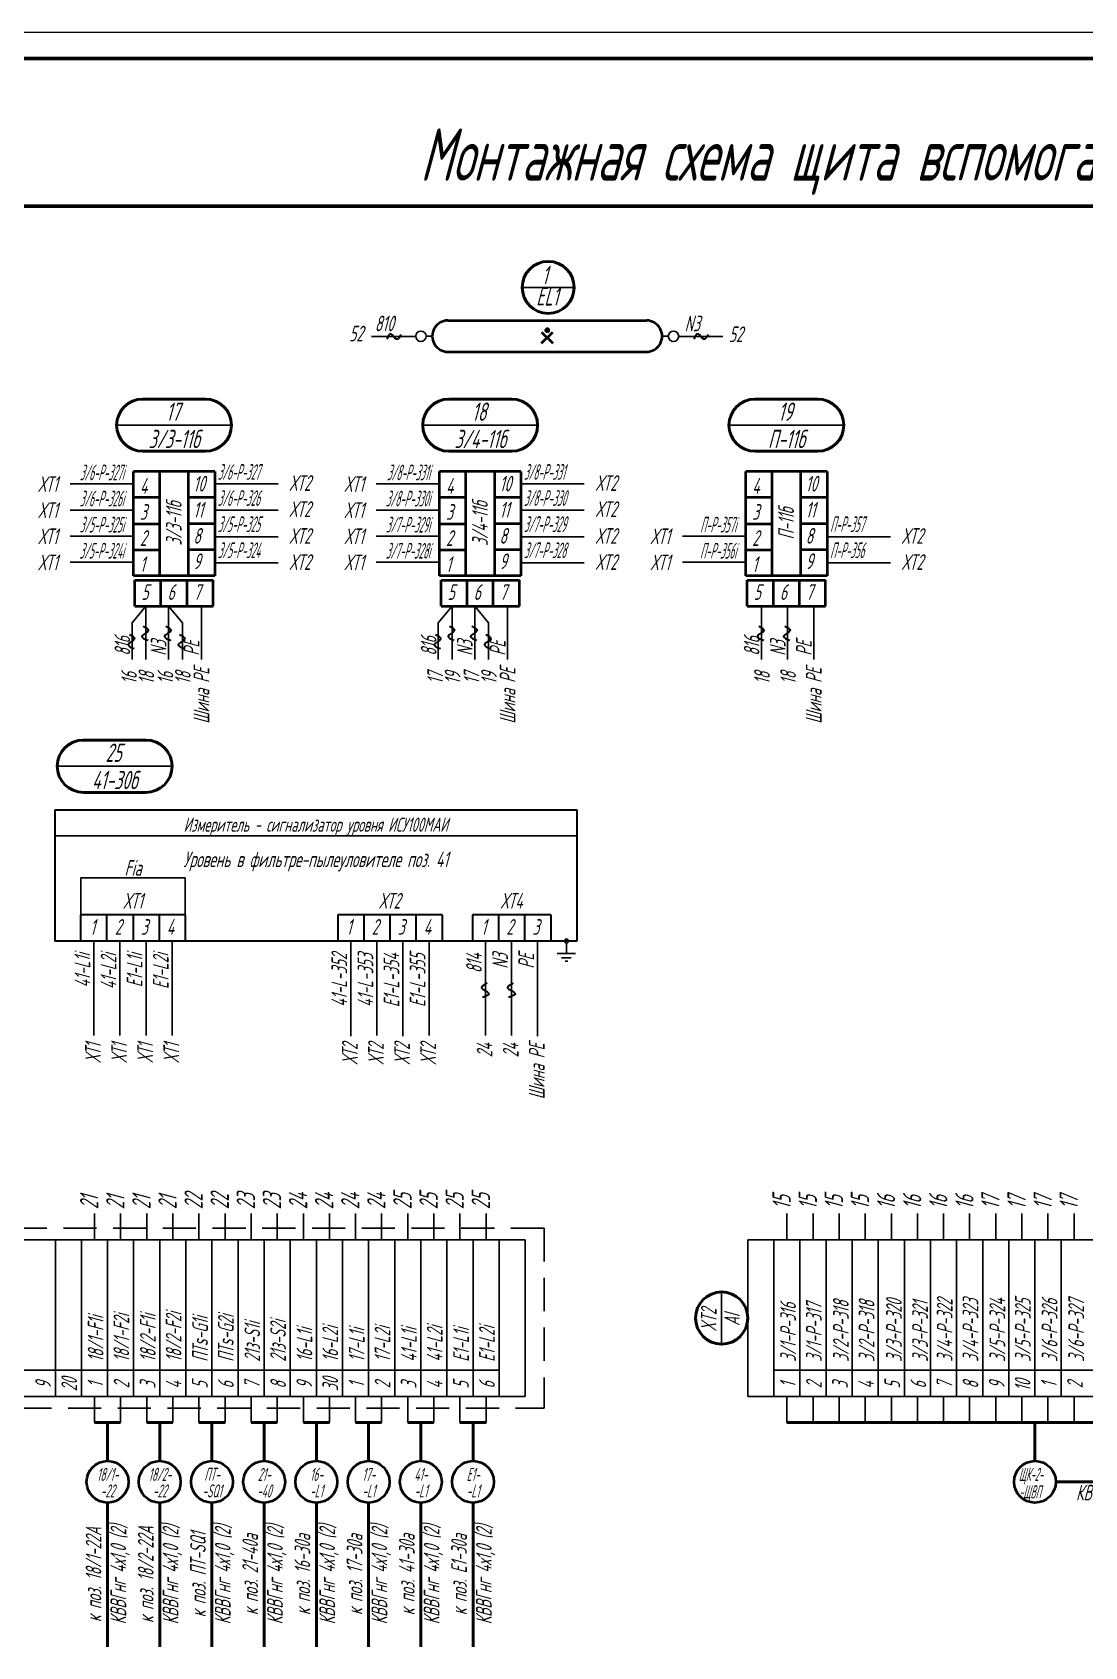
# Model space of a CAD drawing. Header units: millimetres. Extents: x -680 to 9204, y -4430 to 7779.
# Drawn here: x 3553.9 to 3755.4, y -1001.5 to -692.3 of the extents above; entities that cross this region are included whole.
import ezdxf
from ezdxf.enums import TextEntityAlignment as Align

# ---------------------------------------------------------------- set-up
doc = ezdxf.new("R2010")
doc.units = ezdxf.units.MM
doc.linetypes.add('невидимая', pattern=[9.525, 6.35, -3.175])
doc.layers.get('Defpoints').update_dxf_attribs({"color": 33})
for name, color, linetype, lineweight in [('Датчики', 31, 'Continuous', 50), ('Текст_КИП', 2, 'Continuous', 25), ('Толст.рамка', 7, 'Continuous', 60), ('Тонк.рамка', 10, 'Continuous', 20), ('Эл.кабель', 2, 'Continuous', 50)]:
    doc.layers.add(name, color=color, linetype=linetype, lineweight=lineweight)
doc.layers.add('ТЕКСТ', color=2, linetype='Continuous')
doc.layers.add('Текст.', color=51, linetype='Continuous')
doc.styles.add('Simplex', font='simplex.shx', dxfattribs={"width": 0.7, "oblique": 15})

# ---------------------------------------------------------------- blocks, each defined once
blk = doc.blocks.new('Заземление')
for p, q in [((0, 0), (0, -1.99)), ((1.74, -1.99), (-1.77, -1.99)), ((0.92, -2.81), (-0.95, -2.81)), ((0.24, -3.5), (-0.27, -3.5))]:
    blk.add_line(p, q)

msp = doc.modelspace()

# ---------------------------------------------------------------- hatches: boundary and pattern name
at = {"ltscale": 0.3}
msp.add_hatch(color=256, dxfattribs=at).paths.add_polyline_path([(3652.089, -749.325, 1), (3652.889, -749.325, 1)])

# ---------------------------------------------------------------- linework, layer by layer
at = {"color": 5, "lineweight": 60}
msp.add_line((3404.575, -725.582), (4289.786, -725.582), dxfattribs=at)
at = {"color": 0, "linetype": 'ByBlock'}
for p, q in [((3647.698, -741.124), (3657.636, -741.124)), ((3570.022, -767.517), (3592.022, -767.517)), ((3628.662, -767.517), (3650.662, -767.517)), ((3687.302, -767.517), (3709.302, -767.517)), ((3558.647, -832.842), (3580.647, -832.842))]:
    msp.add_line(p, q, dxfattribs=at)
at = {"lineweight": 40}
for p, q in [((3633.476, -747.472), (3671.505, -747.472)), ((3651.429, -751.833), (3653.55, -749.711)), ((3651.429, -749.711), (3653.55, -751.833)), ((3633.473, -753.472), (3671.505, -753.472)), ((3573.232, -796.397), (3573.232, -776.397)), ((3588.812, -776.397), (3573.232, -776.397)), ((3578.232, -776.397), (3578.232, -786.397)), ((3583.812, -786.397), (3583.812, -776.397)), ((3588.812, -776.397), (3588.812, -796.397)), ((3631.872, -796.397), (3631.872, -776.397)), ((3647.452, -776.397), (3631.872, -776.397)), ((3636.872, -776.397), (3636.872, -786.397)), ((3642.452, -786.397), (3642.452, -776.397)), ((3647.452, -776.397), (3647.452, -796.397)), ((3690.512, -796.397), (3690.512, -776.397)), ((3706.092, -776.397), (3690.512, -776.397)), ((3695.512, -776.397), (3695.512, -786.397)), ((3701.092, -786.397), (3701.092, -776.397)), ((3706.092, -776.397), (3706.092, -796.397)), ((3578.232, -781.397), (3573.232, -781.397)), ((3588.812, -781.397), (3583.812, -781.397)), ((3636.872, -781.397), (3631.872, -781.397)), ((3647.452, -781.397), (3642.452, -781.397)), ((3695.512, -781.397), (3690.512, -781.397)), ((3706.092, -781.397), (3701.092, -781.397)), ((3573.232, -786.397), (3578.232, -786.397)), ((3573.232, -786.397), (3578.232, -786.397)), ((3573.232, -786.397), (3578.232, -786.397)), ((3573.232, -786.397), (3578.232, -786.397)), ((3578.232, -786.397), (3578.232, -796.397)), ((3588.812, -786.397), (3583.812, -786.397)), ((3583.812, -796.397), (3583.812, -786.397)), ((3631.872, -786.397), (3636.872, -786.397)), ((3631.872, -786.397), (3636.872, -786.397)), ((3631.872, -786.397), (3636.872, -786.397)), ((3631.872, -786.397), (3636.872, -786.397)), ((3636.872, -786.397), (3636.872, -796.397)), ((3647.452, -786.397), (3642.452, -786.397)), ((3642.452, -796.397), (3642.452, -786.397)), ((3690.512, -786.397), (3695.512, -786.397)), ((3690.512, -786.397), (3695.512, -786.397)), ((3690.512, -786.397), (3695.512, -786.397)), ((3690.512, -786.397), (3695.512, -786.397)), ((3695.512, -786.397), (3695.512, -796.397)), ((3706.092, -786.397), (3701.092, -786.397)), ((3701.092, -796.397), (3701.092, -786.397)), ((3573.232, -791.397), (3578.232, -791.397)), ((3573.232, -791.397), (3578.232, -791.397)), ((3573.232, -791.397), (3578.232, -791.397)), ((3588.812, -791.397), (3583.812, -791.397)), ((3588.812, -791.397), (3583.812, -791.397)), ((3588.812, -791.397), (3583.812, -791.397)), ((3588.812, -791.397), (3583.812, -791.397)), ((3631.872, -791.397), (3636.872, -791.397)), ((3631.872, -791.397), (3636.872, -791.397)), ((3631.872, -791.397), (3636.872, -791.397)), ((3647.452, -791.397), (3642.452, -791.397)), ((3647.452, -791.397), (3642.452, -791.397)), ((3647.452, -791.397), (3642.452, -791.397)), ((3647.452, -791.397), (3642.452, -791.397)), ((3690.512, -791.397), (3695.512, -791.397)), ((3690.512, -791.397), (3695.512, -791.397)), ((3690.512, -791.397), (3695.512, -791.397)), ((3706.092, -791.397), (3701.092, -791.397)), ((3706.092, -791.397), (3701.092, -791.397)), ((3706.092, -791.397), (3701.092, -791.397)), ((3706.092, -791.397), (3701.092, -791.397)), ((3588.812, -796.397), (3573.232, -796.397)), ((3573.522, -797.186), (3588.522, -797.186)), ((3573.522, -802.186), (3573.522, -797.186)), ((3578.522, -802.186), (3578.522, -797.186)), ((3583.522, -802.186), (3583.522, -797.186)), ((3588.522, -802.186), (3588.522, -797.186)), ((3647.452, -796.397), (3631.872, -796.397)), ((3632.162, -797.186), (3647.162, -797.186)), ((3632.162, -802.186), (3632.162, -797.186)), ((3637.162, -802.186), (3637.162, -797.186)), ((3642.162, -802.186), (3642.162, -797.186)), ((3647.162, -802.186), (3647.162, -797.186)), ((3706.092, -796.397), (3690.512, -796.397)), ((3690.802, -797.186), (3705.802, -797.186)), ((3690.802, -802.186), (3690.802, -797.186)), ((3695.802, -802.186), (3695.802, -797.186)), ((3700.802, -802.186), (3700.802, -797.186)), ((3705.802, -802.186), (3705.802, -797.186)), ((3573.522, -802.186), (3588.522, -802.186)), ((3632.162, -802.186), (3647.162, -802.186)), ((3690.802, -802.186), (3705.802, -802.186))]:
    msp.add_line(p, q, dxfattribs=at)
at = {"lineweight": -3}
for p, q in [((3627.299, -750.504), (3618.83, -750.504)), ((3677.679, -750.504), (3686.149, -750.504))]:
    msp.add_line(p, q, dxfattribs=at)
at = {"linetype": 'Continuous'}
for p, q in [((3629.299, -750.492), (3630.475, -750.492)), ((3675.679, -750.492), (3674.503, -750.492))]:
    msp.add_line(p, q, dxfattribs=at)
for p, q in [((3573.232, -778.769), (3561.1, -778.769)), ((3600.944, -778.769), (3588.812, -778.769)), ((3631.872, -778.769), (3619.74, -778.769)), ((3659.584, -778.769), (3647.452, -778.769)), ((3573.232, -783.769), (3561.1, -783.769)), ((3600.944, -783.769), (3588.812, -783.769)), ((3631.872, -783.769), (3619.74, -783.769)), ((3659.584, -783.769), (3647.452, -783.769)), ((3573.232, -788.769), (3561.1, -788.769)), ((3600.944, -788.91), (3588.812, -788.91)), ((3631.872, -788.769), (3619.74, -788.769)), ((3659.584, -788.91), (3647.452, -788.91)), ((3690.512, -788.769), (3678.38, -788.769)), ((3718.224, -788.91), (3706.092, -788.91)), ((3573.232, -793.769), (3561.1, -793.769)), ((3600.944, -793.91), (3588.812, -793.91)), ((3631.872, -793.769), (3619.74, -793.769)), ((3659.584, -793.91), (3647.452, -793.91)), ((3690.512, -793.769), (3678.38, -793.769)), ((3718.224, -793.91), (3706.092, -793.91)), ((3575.635, -802.186), (3572.982, -805.385)), ((3575.635, -802.186), (3575.635, -812.378)), ((3579.958, -802.186), (3579.958, -812.378)), ((3579.958, -802.186), (3582.611, -805.385)), ((3586.265, -802.186), (3586.265, -812.378)), ((3634.275, -802.186), (3631.622, -805.385)), ((3634.275, -802.186), (3634.275, -812.378)), ((3638.598, -802.186), (3638.598, -812.378)), ((3638.598, -802.186), (3641.251, -805.385)), ((3644.905, -802.186), (3644.905, -812.378)), ((3693.545, -802.186), (3693.545, -812.378)), ((3698.545, -802.186), (3698.545, -812.378)), ((3703.545, -802.186), (3703.545, -812.378)), ((3572.982, -805.385), (3572.982, -812.378)), ((3582.611, -805.385), (3582.611, -812.378)), ((3631.622, -805.385), (3631.622, -812.378)), ((3641.251, -805.385), (3641.251, -812.378)), ((3616.681, -861.322), (3620.181, -861.322)), ((3565.662, -866.322), (3565.662, -884.424)), ((3570.662, -866.322), (3570.662, -884.424)), ((3575.662, -866.322), (3575.662, -884.424)), ((3580.662, -866.322), (3580.662, -884.424)), ((3614.861, -866.322), (3614.861, -884.553)), ((3619.861, -866.322), (3619.861, -884.424)), ((3624.861, -866.322), (3624.861, -884.553)), ((3629.861, -866.322), (3629.861, -884.424)), ((3640.662, -866.322), (3640.662, -884.424)), ((3645.662, -866.322), (3645.662, -884.424)), ((3650.662, -866.322), (3650.662, -884.553))]:
    msp.add_line(p, q)
at = {"lineweight": 30}
for p, q in [((3558.162, -841.179), (3658.162, -841.179)), ((3558.162, -841.179), (3558.162, -866.322)), ((3658.162, -841.179), (3658.162, -866.322)), ((3568.162, -861.322), (3563.162, -861.322)), ((3563.162, -866.322), (3563.162, -861.322)), ((3568.162, -866.322), (3568.162, -861.322)), ((3573.162, -861.322), (3568.162, -861.322)), ((3573.162, -861.322), (3573.162, -866.322)), ((3578.162, -861.322), (3573.162, -861.322)), ((3578.162, -861.322), (3578.162, -866.322)), ((3583.162, -861.322), (3578.162, -861.322)), ((3583.162, -861.322), (3583.162, -866.322)), ((3612.361, -861.322), (3612.361, -866.322)), ((3622.361, -861.322), (3612.361, -861.322)), ((3617.361, -861.322), (3617.361, -866.322)), ((3622.361, -861.322), (3622.361, -866.322)), ((3632.361, -861.322), (3622.361, -861.322)), ((3627.361, -861.322), (3627.361, -866.322)), ((3632.361, -861.322), (3632.361, -866.322)), ((3638.162, -861.322), (3638.162, -866.322)), ((3653.162, -861.322), (3638.162, -861.322)), ((3643.162, -861.322), (3643.162, -866.322)), ((3643.162, -861.322), (3643.162, -866.322)), ((3648.162, -861.322), (3648.162, -866.322)), ((3653.162, -861.322), (3653.162, -866.322)), ((3658.162, -866.322), (3558.162, -866.322))]:
    msp.add_line(p, q, dxfattribs=at)
at = {"color": 107}
msp.add_line((3558.162, -846.18), (3658.162, -846.18), dxfattribs=at)
at = {"ltscale": 0.5}
msp.add_line((3653.162, -866.322), (3648.162, -866.322), dxfattribs=at)
at = {"color": 1, "linetype": 'невидимая'}
for p, q in [((3651.898, -921.325), (3455.945, -921.325)), ((3651.898, -921.325), (3651.898, -955.824)), ((3455.945, -955.824), (3651.898, -955.824))]:
    msp.add_line(p, q, dxfattribs=at)
at = {"color": 2, "ltscale": 0.5}
for p, q in [((3565.784, -918.539), (3565.784, -923.539)), ((3570.784, -918.539), (3570.784, -923.539)), ((3575.784, -918.539), (3575.784, -923.539)), ((3580.784, -918.539), (3580.784, -923.539)), ((3585.784, -918.539), (3585.784, -923.539)), ((3590.784, -918.539), (3590.784, -923.539)), ((3595.784, -918.539), (3595.784, -923.539)), ((3600.784, -918.539), (3600.784, -923.539)), ((3605.784, -918.539), (3605.784, -923.539)), ((3610.784, -918.539), (3610.784, -923.539)), ((3615.784, -918.539), (3615.784, -923.539)), ((3620.784, -918.539), (3620.784, -923.539)), ((3625.784, -918.539), (3625.784, -923.539)), ((3630.784, -918.539), (3630.784, -923.539)), ((3635.784, -918.539), (3635.784, -923.539)), ((3640.784, -918.539), (3640.784, -923.539)), ((3698.402, -918.539), (3698.402, -923.539)), ((3703.402, -918.539), (3703.402, -923.539)), ((3708.402, -918.539), (3708.402, -923.539)), ((3713.402, -918.539), (3713.402, -923.539)), ((3718.402, -918.539), (3718.402, -923.539)), ((3723.402, -918.539), (3723.402, -923.539)), ((3728.402, -918.539), (3728.402, -923.539)), ((3733.402, -918.539), (3733.402, -923.539)), ((3738.402, -918.539), (3738.402, -923.539)), ((3743.402, -918.539), (3743.402, -923.539)), ((3748.402, -918.539), (3748.402, -923.539)), ((3753.402, -918.539), (3753.402, -923.539)), ((3565.784, -953.539), (3565.784, -958.539)), ((3570.784, -953.539), (3570.784, -958.539)), ((3575.784, -953.539), (3575.784, -958.539)), ((3580.784, -953.539), (3580.784, -958.539)), ((3585.784, -953.539), (3585.784, -958.539)), ((3590.784, -953.539), (3590.784, -958.539)), ((3595.784, -953.539), (3595.784, -958.539)), ((3600.784, -953.539), (3600.784, -958.539)), ((3605.784, -953.539), (3605.784, -958.539)), ((3610.784, -953.539), (3610.784, -958.539)), ((3615.784, -953.539), (3615.784, -958.539)), ((3620.784, -953.539), (3620.784, -958.539)), ((3625.784, -953.539), (3625.784, -958.539)), ((3630.784, -953.539), (3630.784, -958.539)), ((3635.784, -953.539), (3635.784, -958.539)), ((3640.784, -953.539), (3640.784, -958.539)), ((3698.402, -953.539), (3698.402, -958.539)), ((3703.402, -953.539), (3703.402, -958.539)), ((3708.402, -953.539), (3708.402, -958.539)), ((3713.402, -953.539), (3713.402, -958.539)), ((3718.402, -953.539), (3718.402, -958.539)), ((3723.402, -953.539), (3723.402, -958.539)), ((3728.402, -953.539), (3728.402, -958.539)), ((3733.402, -953.539), (3733.402, -958.539)), ((3738.402, -953.539), (3738.402, -958.539)), ((3743.402, -953.539), (3743.402, -958.539)), ((3748.402, -953.539), (3748.402, -958.539)), ((3753.402, -953.539), (3753.402, -958.539))]:
    msp.add_line(p, q, dxfattribs=at)
at = {"color": 2}
for p, q in [((3458.284, -923.539), (3648.284, -923.539)), ((3558.284, -953.539), (3558.284, -923.539)), ((3563.284, -953.539), (3563.284, -923.539)), ((3568.284, -953.539), (3568.284, -923.539)), ((3573.284, -953.539), (3573.284, -923.539)), ((3578.284, -953.539), (3578.284, -923.539)), ((3583.284, -953.539), (3583.284, -923.539)), ((3588.284, -953.539), (3588.284, -923.539)), ((3593.284, -953.539), (3593.284, -923.539)), ((3598.284, -953.539), (3598.284, -923.539)), ((3603.284, -953.539), (3603.284, -923.539)), ((3608.284, -953.539), (3608.284, -923.539)), ((3613.284, -953.539), (3613.284, -923.539)), ((3618.284, -953.539), (3618.284, -923.539)), ((3623.284, -953.539), (3623.284, -923.539)), ((3628.284, -953.539), (3628.284, -923.539)), ((3633.284, -953.539), (3633.284, -923.539)), ((3638.284, -953.539), (3638.284, -923.539)), ((3643.284, -953.539), (3643.284, -923.539)), ((3648.284, -953.539), (3648.284, -923.539)), ((3690.902, -953.539), (3690.902, -923.539)), ((3690.902, -923.539), (3830.902, -923.539)), ((3695.902, -953.539), (3695.902, -923.539)), ((3700.902, -953.539), (3700.902, -923.539)), ((3705.902, -953.539), (3705.902, -923.539)), ((3710.902, -953.539), (3710.902, -923.539)), ((3715.902, -953.539), (3715.902, -923.539)), ((3720.902, -953.539), (3720.902, -923.539)), ((3725.902, -953.539), (3725.902, -923.539)), ((3730.902, -953.539), (3730.902, -923.539)), ((3735.902, -953.539), (3735.902, -923.539)), ((3740.902, -953.539), (3740.902, -923.539)), ((3745.902, -953.539), (3745.902, -923.539)), ((3750.902, -953.539), (3750.902, -923.539)), ((3463.284, -948.507), (3643.284, -948.507)), ((3695.902, -948.507), (3825.902, -948.507)), ((3458.284, -953.539), (3648.284, -953.539)), ((3690.902, -953.539), (3830.902, -953.539))]:
    msp.add_line(p, q, dxfattribs=at)
msp.add_lwpolyline([(3563.162, -866.322), (3583.162, -866.322), (3583.162, -854.248), (3563.162, -854.248)], close=True)
at = {"ltscale": 0.3}
for centre in [(3628.299, -750.492), (3676.679, -750.492)]:
    msp.add_circle(centre, 1, dxfattribs=at)
for centre, radius in [((3652.489, -749.325), 0.4), ((3656.17, -866.322), 0.379)]:
    msp.add_circle(centre, radius)
at = {"lineweight": 40}
for centre, start, end in [((3633.475, -750.472), 89.97034, 269.97034), ((3671.504, -750.472), 270.02966, 90.02966)]:
    msp.add_arc(centre, 3, start, end, dxfattribs=at)
at = {"color": 30, "linetype": 'ByBlock', "lineweight": 30}
for points, end_tangent in [([(3624.483, -750.204), (3623.614, -751.072), (3622.534, -750.03), (3621.748, -751.072)], (-1, 0)), ([(3683.332, -750.204), (3682.463, -751.072), (3681.383, -750.03), (3680.597, -751.072)], (-1, 0)), ([(3575.114, -805.989), (3576.083, -806.858), (3574.863, -807.938), (3576.062, -808.724)], (0, -1)), ([(3579.437, -805.989), (3580.406, -806.858), (3579.186, -807.938), (3580.385, -808.724)], (0, -1)), ([(3633.754, -805.989), (3634.723, -806.858), (3633.503, -807.938), (3634.702, -808.724)], (0, -1)), ([(3638.077, -805.989), (3639.046, -806.858), (3637.826, -807.938), (3639.025, -808.724)], (0, -1)), ([(3693.024, -805.989), (3693.994, -806.858), (3692.773, -807.938), (3693.972, -808.724)], (0, -1)), ([(3698.024, -805.989), (3698.994, -806.858), (3697.773, -807.938), (3698.972, -808.724)], (0, -1)), ([(3572.461, -807.588), (3573.43, -808.457), (3572.21, -809.537), (3573.409, -810.323)], (0, -1)), ([(3582.09, -807.588), (3583.059, -808.457), (3581.839, -809.537), (3583.038, -810.323)], (0, -1)), ([(3631.101, -807.588), (3632.07, -808.457), (3630.85, -809.537), (3632.049, -810.323)], (0, -1)), ([(3640.73, -807.588), (3641.699, -808.457), (3640.479, -809.537), (3641.678, -810.323)], (0, -1)), ([(3640.975, -874.404), (3639.917, -875.272), (3641.323, -876.352), (3640.107, -877.138)], (0, -1)), ([(3645.975, -874.404), (3644.917, -875.272), (3646.323, -876.352), (3645.107, -877.138)], (0, -1))]:
    msp.add_spline(points, degree=3, dxfattribs=dict(at, end_tangent=end_tangent))
at = {"layer": 'Defpoints', "lineweight": -3}
msp.add_line((3685.902, -943.539), (3685.902, -933.539), dxfattribs=at)
at = {"layer": 'Датчики'}
for points in [[(3575.022, -772.517), (3587.022, -772.517, 1), (3587.022, -762.517), (3575.022, -762.517, 1)], [(3633.662, -772.517), (3645.662, -772.517, 1), (3645.662, -762.517), (3633.662, -762.517, 1)], [(3692.302, -772.517), (3704.302, -772.517, 1), (3704.302, -762.517), (3692.302, -762.517, 1)], [(3563.647, -837.842), (3575.647, -837.842, 1), (3575.647, -827.842), (3563.647, -827.842, 1)]]:
    msp.add_lwpolyline(points, format="xyb", close=True, dxfattribs=at)
for centre, radius in [((3652.676, -741.127), 4.979), ((3685.902, -938.539), 5)]:
    msp.add_circle(centre, radius, dxfattribs=at)
at = {"layer": 'Толст.рамка'}
msp.add_line((3393.155, -697.265), (4629.655, -697.265), dxfattribs=at)
at = {"layer": 'Тонк.рамка'}
msp.add_line((3373.155, -692.265), (4634.655, -692.265), dxfattribs=at)
at = {"layer": 'Эл.кабель'}
for p, q in [((3565.784, -958.539), (3570.784, -958.539)), ((3568.284, -965.9), (3568.284, -958.539)), ((3575.784, -958.539), (3580.784, -958.539)), ((3578.284, -965.9), (3578.284, -958.539)), ((3585.784, -958.539), (3590.784, -958.539)), ((3588.284, -965.9), (3588.284, -958.539)), ((3595.784, -958.539), (3600.784, -958.539)), ((3598.284, -965.9), (3598.284, -958.539)), ((3605.784, -958.539), (3610.784, -958.539)), ((3608.284, -965.9), (3608.284, -958.539)), ((3615.784, -958.539), (3620.784, -958.539)), ((3618.284, -965.9), (3618.284, -958.539)), ((3625.784, -958.539), (3630.784, -958.539)), ((3628.284, -965.9), (3628.284, -958.539)), ((3635.784, -958.539), (3640.784, -958.539)), ((3638.284, -965.9), (3638.284, -958.539)), ((3698.402, -958.539), (3823.402, -958.539)), ((3745.902, -965.9), (3745.902, -958.539)), ((3777.489, -969.9), (3749.902, -969.9)), ((3568.284, -973.9), (3568.284, -1001.487)), ((3578.284, -973.9), (3578.284, -1001.487)), ((3588.284, -973.9), (3588.284, -1001.487)), ((3598.284, -973.9), (3598.284, -1001.487)), ((3608.284, -973.9), (3608.284, -1001.487)), ((3618.284, -973.9), (3618.284, -1001.487)), ((3628.284, -973.9), (3628.284, -1001.487)), ((3638.284, -973.9), (3638.284, -1001.487))]:
    msp.add_line(p, q, dxfattribs=at)
at = {"layer": 'Эл.кабель', "lineweight": 40}
for centre in [(3568.284, -969.9), (3578.284, -969.9), (3588.284, -969.9), (3598.284, -969.9), (3608.284, -969.9), (3618.284, -969.9), (3628.284, -969.9), (3638.284, -969.9), (3745.902, -969.9)]:
    msp.add_circle(centre, 4, dxfattribs=at)

# ---------------------------------------------------------------- block references
msp.add_blockref('Заземление', (3656.17, -866.701))

# ---------------------------------------------------------------- texts
at = {"layer": 'ТЕКСТ', "style": 'Simplex', "oblique": 15, "width": 0.6}
for s, p in [('1', (3652.023, -740.52)), ('EL1', (3652.492, -744.601)), ('17', (3580.812, -766.676)), ('18', (3639.452, -766.676)), ('19', (3698.092, -766.676)), ('3/3-11б', (3581.022, -771.917)), ('3/4-11б', (3639.662, -771.917)), ('П-11б', (3698.302, -771.917)), ('25', (3569.437, -832)), ('41-30б', (3569.647, -837.241))]:
    msp.add_text(s, height=3.5, dxfattribs=at).set_placement(p, align=Align.CENTER)
at = {"layer": 'ТЕКСТ', "lineweight": -3, "style": 'Simplex', "oblique": 15, "width": 0.6}
for p in [(3614.554, -751.465), (3687.266, -751.606)]:
    msp.add_text('52', height=3, dxfattribs=at).set_placement(p)
for s, p in [('ХТ1', (3558.728, -780.298)), ('ХТ2', (3607.179, -780.103)), ('ХТ1', (3617.368, -780.298)), ('ХТ2', (3665.819, -780.103)), ('ХТ1', (3558.728, -785.298)), ('ХТ2', (3607.179, -785.103)), ('ХТ1', (3617.368, -785.298)), ('ХТ2', (3665.819, -785.103)), ('ХТ1', (3558.728, -790.298)), ('ХТ2', (3607.179, -790.244)), ('ХТ1', (3617.368, -790.298)), ('ХТ2', (3665.819, -790.244)), ('ХТ1', (3676.008, -790.298)), ('ХТ2', (3724.459, -790.244)), ('ХТ1', (3558.728, -795.298)), ('ХТ2', (3607.179, -795.244)), ('ХТ1', (3617.368, -795.298)), ('ХТ2', (3665.819, -795.244)), ('ХТ1', (3676.008, -795.298)), ('ХТ2', (3724.459, -795.244))]:
    msp.add_text(s, height=3, dxfattribs=at).set_placement(p, align=Align.RIGHT)
for s, p in [('16', (3573.891, -815.955)), ('18', (3577.224, -815.955)), ('16', (3580.867, -815.955)), ('18', (3584.2, -815.955)), ('17', (3632.531, -815.955)), ('19', (3635.864, -815.955)), ('17', (3639.507, -815.955)), ('19', (3642.84, -815.955)), ('18', (3695.134, -815.955)), ('18', (3700.134, -815.955))]:
    msp.add_text(s, height=3, rotation=90, dxfattribs=at).set_placement(p, align=Align.CENTER)
at = {"layer": 'ТЕКСТ', "style": 'Simplex', "oblique": 15, "width": 0.6}
for p in [(3587.772, -813.987), (3646.412, -813.987), (3705.052, -813.987)]:
    msp.add_text('Шина PE', height=3, rotation=90, dxfattribs=at).set_placement(p, align=Align.RIGHT)
for s, height, p in [('21', 3.5, (3566.518, -917.7)), ('21', 3.5, (3571.518, -917.7)), ('21', 3.5, (3576.518, -917.7)), ('21', 3.5, (3581.518, -917.7)), ('22', 3.5, (3586.518, -917.7)), ('22', 3.5, (3591.518, -917.7)), ('23', 3.5, (3596.518, -917.7)), ('23', 3.5, (3601.518, -917.7)), ('24', 3.5, (3606.518, -917.7)), ('24', 3.5, (3611.518, -917.7)), ('24', 3.5, (3616.518, -917.7)), ('24', 3.5, (3621.518, -917.7)), ('25', 3.5, (3626.518, -917.7)), ('25', 3.5, (3631.518, -917.7)), ('25', 3.5, (3636.518, -917.7)), ('25', 3.5, (3641.518, -917.7)), ('15', 3.5, (3699.137, -917.7)), ('15', 3.5, (3704.137, -917.7)), ('15', 3.5, (3709.137, -917.7)), ('15', 3.5, (3714.137, -917.7)), ('16', 3.5, (3719.137, -917.7)), ('16', 3.5, (3724.137, -917.7)), ('16', 3.5, (3729.137, -917.7)), ('16', 3.5, (3734.137, -917.7)), ('17', 3.5, (3739.137, -917.7)), ('17', 3.5, (3744.137, -917.7)), ('17', 3.5, (3749.137, -917.7)), ('17', 3.5, (3754.137, -917.7)), ('18/2-F2i', 3, (3582.442, -946.929)), ('3/1-P-316', 3, (3700.124, -946.929)), ('3/1-P-317', 3, (3705.061, -946.929)), ('3/2-P-318', 3, (3710.236, -946.929)), ('3/2-P-318', 3, (3715.162, -946.929)), ('3/3-P-320', 3, (3720.402, -946.929)), ('3/3-P-321', 3, (3725.402, -946.929)), ('3/4-P-322', 3, (3730.124, -946.929)), ('3/4-P-323', 3, (3735.061, -946.929)), ('3/5-Р-324', 3, (3740.207, -946.929)), ('3/5-Р-325', 3, (3745.092, -946.929)), ('3/6-Р-326', 3, (3750.205, -946.929)), ('3/6-Р-327', 3, (3755.31, -946.929)), ('18/1-F1i', 3, (3567.506, -946.929)), ('18/1-F2i', 3, (3572.442, -946.929)), ('18/2-F1i', 3, (3577.506, -946.929)), ('ПТs-G1i', 3, (3587.506, -946.929)), ('ПТs-G2i', 3, (3592.442, -946.929)), ('21з-S1i', 3, (3597.506, -946.929)), ('21з-S2i', 3, (3602.442, -946.929)), ('16-L1i', 3, (3607.506, -946.929)), ('16-L2i', 3, (3612.442, -946.929)), ('17-L1i', 3, (3617.506, -946.929)), ('17-L2i', 3, (3622.442, -946.929)), ('41-L1i', 3, (3627.506, -946.929)), ('41-L2i', 3, (3632.442, -946.929)), ('Е1-L1i', 3, (3637.506, -946.929)), ('Е1-L2i', 3, (3642.442, -946.929)), ('20', 3, (3562.441, -952.555)), ('30', 3, (3612.441, -952.555)), ('10', 3, (3745.06, -952.555))]:
    msp.add_text(s, height=height, rotation=90, dxfattribs=at).set_placement(p)
for s, p in [('XT2', (3684.934, -938.929)), ('AI', (3689.374, -938.907)), ('9', (3557.457, -951.363)), ('1', (3567.457, -951.363)), ('2', (3572.457, -951.363)), ('3', (3577.457, -951.363)), ('4', (3582.457, -951.363)), ('5', (3587.457, -951.363)), ('6', (3592.457, -951.363)), ('7', (3597.457, -951.363)), ('8', (3602.457, -951.363)), ('9', (3607.457, -951.363)), ('1', (3617.457, -951.363)), ('2', (3622.457, -951.363)), ('3', (3627.457, -951.363)), ('4', (3632.457, -951.363)), ('5', (3637.457, -951.363)), ('6', (3642.457, -951.363)), ('1', (3700.076, -951.363)), ('2', (3705.076, -951.363)), ('3', (3710.076, -951.363)), ('4', (3715.076, -951.363)), ('5', (3720.076, -951.363)), ('6', (3725.076, -951.363)), ('7', (3730.076, -951.363)), ('8', (3735.076, -951.363)), ('9', (3740.076, -951.363)), ('1', (3750.076, -951.363)), ('2', (3755.076, -951.363)), ('к поз. 18/1-22А', (3567.103, -987.693)), ('к поз. 18/2-22А', (3577.103, -987.693)), ('к поз. ПТ-SQ1', (3587.103, -987.693)), ('к поз. 21-40а', (3597.103, -987.693)), ('к поз. 16-30а', (3607.103, -987.693)), ('к поз. 17-30а', (3617.103, -987.693)), ('к поз. 41-30а', (3627.103, -987.693)), ('к поз. Е1-30а', (3637.103, -987.693))]:
    msp.add_text(s, height=3, rotation=90, dxfattribs=at).set_placement(p, align=Align.CENTER)
at = {"layer": 'ТЕКСТ', "color": 4, "style": 'Simplex', "oblique": 15, "width": 0.6}
msp.add_text('КВВГнг 27х1,0 (1)', height=3, dxfattribs=at).set_placement((3763.696, -973.467), align=Align.CENTER)
for p in [(3571.851, -987.693), (3581.851, -987.693), (3591.851, -987.693), (3601.851, -987.693), (3611.851, -987.693), (3621.851, -987.693), (3631.851, -987.693), (3641.851, -987.693)]:
    msp.add_text('КВВГнг 4х1,0 (2)', height=3, rotation=90, dxfattribs=at).set_placement(p, align=Align.CENTER)
at = {"layer": 'Текст.', "lineweight": 40, "style": 'Simplex', "oblique": 15, "width": 0.6}
msp.add_text('Монтажная схема щита вспомогательных приборов ЩВП (сторона А)', height=10, dxfattribs=at).set_placement((3628.13, -720.688))
at = {"layer": 'Текст_КИП', "lineweight": -3, "style": 'Simplex', "oblique": 15}
for s, width, p in [('810', 0.6, (3619.466, -749.545)), ('N3', 0.6, (3678.808, -749.545)), ('3/6-P-327', 0.4, (3589.382, -777.985)), ('3/8-P-331', 0.4, (3648.022, -777.985)), ('3/6-P-326', 0.4, (3589.382, -782.985)), ('3/8-P-330', 0.4, (3648.022, -782.985)), ('3/5-P-325', 0.4, (3589.382, -787.986)), ('3/7-P-329', 0.4, (3648.022, -787.986)), ('П-Р-357', 0.4, (3706.662, -787.986)), ('3/5-P-324', 0.4, (3589.382, -792.986)), ('3/7-P-328', 0.4, (3648.022, -792.986)), ('П-Р-356', 0.4, (3706.662, -792.986))]:
    msp.add_text(s, height=3, dxfattribs=dict(at, width=width)).set_placement(p)
at = {"layer": 'Текст_КИП', "lineweight": -3, "style": 'Simplex', "oblique": 15, "width": 0.4}
for s, p in [('3/6-P-327i', (3571.391, -778.076)), ('3/8-P-331i', (3630.031, -778.076)), ('3/6-P-326i', (3571.391, -783.076)), ('3/8-P-330i', (3630.031, -783.076)), ('3/5-P-325i', (3571.391, -788.076)), ('3/7-P-329i', (3630.031, -788.076)), ('П-Р-357i', (3688.671, -788.076)), ('3/5-P-324i', (3571.391, -793.076)), ('3/7-P-328i', (3630.031, -793.076)), ('П-Р-356i', (3688.671, -793.076))]:
    msp.add_text(s, height=3, dxfattribs=at).set_placement(p, align=Align.RIGHT)
at = {"layer": 'Текст_КИП', "color": 2, "style": 'Simplex', "oblique": 15, "width": 0.6}
for s, p in [('4', (3574.473, -780.646)), ('10', (3584.705, -780.218)), ('4', (3633.113, -780.646)), ('10', (3643.346, -780.218)), ('4', (3691.753, -780.646)), ('10', (3701.986, -780.218)), ('11', (3584.705, -785.218)), ('11', (3643.346, -785.218)), ('11', (3701.986, -785.218)), ('3', (3574.473, -785.646)), ('3', (3633.113, -785.646)), ('3', (3691.753, -785.646)), ('2', (3574.473, -790.646)), ('8', (3584.705, -790.218)), ('2', (3633.113, -790.646)), ('8', (3643.346, -790.218)), ('2', (3691.753, -790.646)), ('8', (3701.986, -790.218)), ('1', (3574.473, -795.646)), ('9', (3584.705, -795.087)), ('1', (3633.113, -795.646)), ('9', (3643.346, -795.087)), ('1', (3691.753, -795.646)), ('9', (3701.986, -795.087)), ('5', (3574.763, -800.99)), ('6', (3579.763, -800.99)), ('7', (3584.763, -800.99)), ('5', (3633.403, -800.99)), ('6', (3638.403, -800.99)), ('7', (3643.403, -800.99)), ('5', (3692.043, -800.99)), ('6', (3697.043, -800.99)), ('7', (3702.043, -800.99))]:
    msp.add_text(s, height=3, dxfattribs=at).set_placement(p)
at = {"layer": 'Текст_КИП', "style": 'Simplex', "oblique": 15, "width": 0.6}
for s, p in [('3/3-11б', (3582.472, -786.397)), ('3/4-11б', (3641.112, -786.397)), ('П-11б', (3699.752, -786.397))]:
    msp.add_text(s, height=3, rotation=90, dxfattribs=at).set_placement(p, align=Align.CENTER)
at = {"layer": 'Текст_КИП', "color": 2, "style": 'Simplex', "oblique": 15, "width": 0.6}
for s, p in [('816', (3572.637, -811.685)), ('N3', (3579.562, -811.685)), ('816', (3631.277, -811.685)), ('N3', (3638.202, -811.685))]:
    msp.add_text(s, height=3, rotation=90, dxfattribs=at).set_placement(p)
at = {"layer": 'Текст_КИП', "style": 'Simplex', "oblique": 15, "width": 0.6}
for s, p in [('РЕ', (3585.869, -811.685)), ('РЕ', (3644.509, -811.685)), ('816', (3693.149, -811.685)), ('N3', (3698.149, -811.685)), ('РЕ', (3703.149, -811.685))]:
    msp.add_text(s, height=3, rotation=90, dxfattribs=at).set_placement(p)
at = {"layer": 'Текст_КИП', "color": 1, "style": 'Simplex', "oblique": 15, "width": 0.6}
msp.add_text('Измеритель - сигнализатор уровня ИСУ100МАИ', height=2.7, dxfattribs=at).set_placement((3608.162, -845.382), align=Align.CENTER)
at = {"layer": 'Текст_КИП', "color": 3, "style": 'Simplex', "oblique": 15, "width": 0.6}
msp.add_text('Уровень в фильтре-пылеуловителе поз. 41', height=3, dxfattribs=at).set_placement((3608.162, -852.172), align=Align.CENTER)
at = {"layer": 'Текст_КИП', "color": 0, "linetype": 'ByBlock', "style": 'Simplex', "oblique": 15, "width": 0.6}
for s, p in [('Fia', (3573.162, -853.818)), ('ХТ1', (3573.162, -860.114)), ('ХТ2', (3622.317, -860.114)), ('ХТ4', (3645.662, -860.114)), ('1', (3565.405, -865.125)), ('2', (3570.322, -865.114)), ('3', (3575.322, -865.114)), ('4', (3580.322, -865.114)), ('1', (3614.52, -865.114)), ('2', (3619.52, -865.114)), ('3', (3624.52, -865.114)), ('4', (3629.52, -865.114)), ('1', (3640.322, -865.114)), ('2', (3645.322, -865.114)), ('3', (3650.322, -865.114))]:
    msp.add_text(s, height=3, dxfattribs=at).set_placement(p, align=Align.CENTER)
at = {"layer": 'Текст_КИП', "lineweight": -3, "style": 'Simplex', "oblique": 15, "width": 0.6}
for s, p in [('41-L1i', (3564.969, -868.707)), ('41-L2i', (3569.969, -868.707)), ('Е1-L1i', (3574.969, -868.707)), ('Е1-L2i', (3579.969, -868.707)), ('41-L-352', (3614.168, -868.707)), ('41-L-353', (3619.168, -868.707)), ('Е1-L-354', (3624.168, -868.707)), ('Е1-L-355', (3629.168, -868.707)), ('814', (3639.969, -868.707)), ('N3', (3644.969, -868.707)), ('РЕ', (3649.969, -868.707))]:
    msp.add_text(s, height=3, rotation=90, dxfattribs=at).set_placement(p, align=Align.RIGHT)
at = {"layer": 'Текст_КИП', "color": 6, "lineweight": -3, "style": 'Simplex', "oblique": 15, "width": 0.6}
for p in [(3566.996, -885.922), (3571.996, -885.922), (3576.996, -885.922), (3581.996, -885.922)]:
    msp.add_text('ХТ1', height=3, rotation=90, dxfattribs=at).set_placement(p, align=Align.RIGHT)
at = {"layer": 'Текст_КИП', "color": 4, "lineweight": -3, "style": 'Simplex', "oblique": 15, "width": 0.6}
for s, p in [('ХТ2', (3616.195, -885.922)), ('ХТ2', (3621.195, -885.922)), ('ХТ2', (3626.195, -885.922)), ('ХТ2', (3631.195, -885.922)), ('Шина PE', (3651.996, -885.922))]:
    msp.add_text(s, height=3, rotation=90, dxfattribs=at).set_placement(p, align=Align.RIGHT)
at = {"layer": 'Текст_КИП', "color": 3, "lineweight": -3, "style": 'Simplex', "oblique": 15, "width": 0.6}
for p in [(3641.996, -885.922), (3646.996, -885.922)]:
    msp.add_text('24', height=3, rotation=90, dxfattribs=at).set_placement(p, align=Align.RIGHT)
at = {"layer": 'Текст_КИП', "style": 'Simplex', "oblique": 15, "width": 0.5}
for s, p in [('18/1-', (3568.284, -969.729)), ('18/2-', (3578.284, -969.729)), ('ПТ-', (3588.284, -969.729)), ('21-', (3598.284, -969.729)), ('16-', (3608.284, -969.729)), ('17-', (3618.284, -969.729)), ('41-', (3628.284, -969.729)), ('Е1-', (3638.284, -969.729)), ('-22', (3568.284, -972.903)), ('-22', (3578.284, -972.903)), ('-SQ1', (3588.284, -972.903)), ('-40', (3598.284, -972.903)), ('-L1', (3608.284, -972.903)), ('-L1', (3618.284, -972.903)), ('-L1', (3628.284, -972.903)), ('-L1', (3638.284, -972.903))]:
    msp.add_text(s, height=2.5, dxfattribs=at).set_placement(p, align=Align.CENTER)
at = {"layer": 'Текст_КИП', "style": 'Simplex', "oblique": 15, "width": 0.4}
for s, p in [('ЩК-2-', (3742.791, -969.729)), ('-ЩВП', (3742.867, -973.075))]:
    msp.add_text(s, height=2.5, dxfattribs=at).set_placement(p)

doc.saveas('drawing.dxf')
